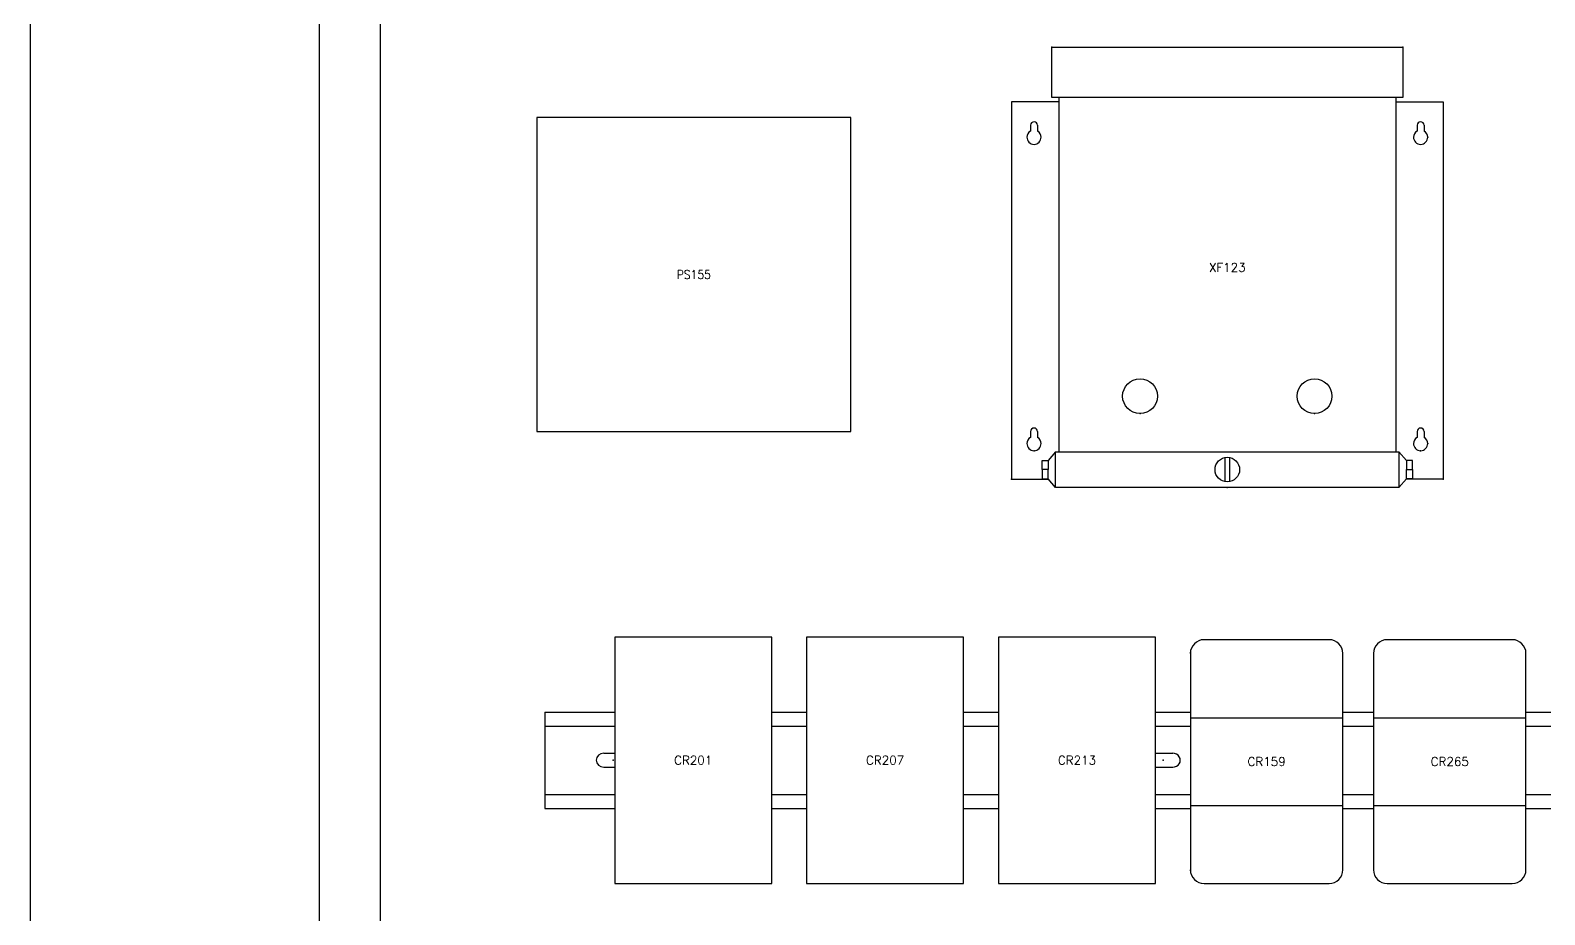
# Model space of a CAD drawing. Extents: x 0 to 67.4, y 0 to 44.8.
# Drawn here: x -0.04 to 21.66, y 20.38 to 33.06 of the extents above; entities that cross this region are included whole.
import ezdxf
from ezdxf.enums import TextEntityAlignment as Align

# ---------------------------------------------------------------- set-up
doc = ezdxf.new("R2010")
doc.units = 0
doc.header["$MEASUREMENT"] = 0
doc.set_wipeout_variables(frame=1)
for name, color, linetype in [('PSYMS', 7, 'Continuous'), ('PTAG', 30, 'Continuous'), ('TITLE', 7, 'Continuous')]:
    doc.layers.add(name, color=color, linetype=linetype)
doc.styles.add('ITALIC', font='ITALIC')
doc.styles.add('SIMPLEX', font='SIMPLEX')
doc.styles.add('WD', font='romans.shx')

# ---------------------------------------------------------------- blocks, each defined once
blk = doc.blocks.new('PNL713')
at = {"layer": 'PSYMS'}
blk.add_lwpolyline([(-4.5, 0), (-4.5, -4.5), (0, -4.5), (0, 0)], close=True, dxfattribs=at)
at = {"style": 'WD', "width": 0.9, "flags": 8}
blk.add_attdef('P_TAG1', text='', height=0.125, dxfattribs=at).set_placement((-2.25, -2.25), align=Align.MIDDLE_CENTER)
for tag, p in [('RATING1', (-2.25, -2.53125)), ('RATING2', (-2.25, -2.6875))]:
    blk.add_attdef(tag, text='', height=0.125, dxfattribs=at).set_placement(p, align=Align.CENTER)
blk = doc.blocks.new('M_PFN_2')
blk.add_point((0, 0))
blk = doc.blocks.new('3577')
for p, q in [((0.355, 4.788), (0.355, -0.291)), ((5.185, 4.788), (5.185, -0.291)), ((-0.05, 4.39), (-0.05, 4.307)), ((0.05, 4.39), (0.05, 4.305)), ((5.49, 4.39), (5.49, 4.307)), ((5.59, 4.39), (5.59, 4.305)), ((-0.05, 0), (-0.05, -0.083)), ((0.05, 0), (0.05, -0.085)), ((5.49, 0), (5.49, -0.083)), ((5.59, 0), (5.59, -0.085)), ((0.31, -0.291), (0.202, -0.413)), ((2.736, -0.372), (2.736, -0.717)), ((2.802, -0.372), (2.802, -0.717)), ((5.23, -0.291), (5.338, -0.413)), ((0.31, -0.801), (0.202, -0.679)), ((5.23, -0.801), (5.338, -0.679))]:
    blk.add_line(p, q)
at = {"flags": 128}
for points in [[(0.255, 5.507), (5.285, 5.507), (5.285, 4.788), (0.255, 4.788)], [(0.202, -0.546), (0.118, -0.546), (0.118, -0.413), (0.202, -0.413)], [(0.31, -0.291), (5.23, -0.291), (5.23, -0.801), (0.31, -0.801)], [(5.338, -0.546), (5.422, -0.546), (5.422, -0.413), (5.338, -0.413)], [(0.202, -0.546), (0.118, -0.546), (0.118, -0.679), (0.202, -0.679)], [(5.338, -0.546), (5.422, -0.546), (5.422, -0.679), (5.338, -0.679)]]:
    blk.add_lwpolyline(points, close=True, dxfattribs=at)
for points in [[(0.355, 4.728), (-0.325, 4.728), (-0.325, -0.683), (0.206, -0.683)], [(5.185, 4.728), (5.865, 4.728), (5.865, -0.683), (5.334, -0.683)]]:
    blk.add_lwpolyline(points, dxfattribs=at)
for points in [[(0.05, 4.39, 0.414214), (0, 4.44, 0.414214), (-0.05, 4.39)], [(5.59, 4.39, 0.414214), (5.54, 4.44, 0.414214), (5.49, 4.39)], [(-0.102, 4.218, 0.414214), (0, 4.116, 0.414214), (0.102, 4.218, 0.266338), (0.051, 4.305)], [(5.438, 4.218, 0.414214), (5.54, 4.116, 0.414214), (5.642, 4.218, 0.266338), (5.591, 4.305)], [(0.05, 0, 0.414214), (0, 0.05, 0.414214), (-0.05, 0)], [(5.59, 0, 0.414214), (5.54, 0.05, 0.414214), (5.49, 0)], [(-0.102, -0.172, 0.414214), (0, -0.274, 0.414214), (0.102, -0.172, 0.266338), (0.051, -0.085)], [(5.438, -0.172, 0.414214), (5.54, -0.274, 0.414214), (5.642, -0.172, 0.266338), (5.591, -0.085)]]:
    blk.add_lwpolyline(points, format="xyb", dxfattribs=at)
for centre, radius in [((1.52, 0.507), 0.25), ((4.02, 0.507), 0.25), ((2.77, -0.545), 0.176)]:
    blk.add_circle(centre, radius)
for centre in [(0, 4.218), (5.54, 4.218), (0, -0.172), (5.54, -0.172)]:
    blk.add_arc(centre, 0.102, 120.3446, 180)
at = {"xscale": 2, "yscale": 2, "zscale": 2}
for p, rotation in [((0.255, 5.507), 90), ((5.285, 5.507), 90), ((1.52, 0.257), 270), ((4.02, 0.257), 270), ((0, -0.274), 270), ((5.54, -0.274), 270), ((-0.325, -0.683), 270), ((2.77, -0.801), 270), ((2.77, -0.801), 270), ((5.865, -0.683), 270)]:
    blk.add_blockref('M_PFN_2', p, dxfattribs=dict(at, rotation=rotation))
for p in [(5.285, 5.507), (5.642, 4.218), (5.642, -0.172), (5.865, -0.683)]:
    blk.add_blockref('M_PFN_2', p, dxfattribs=at)
blk = doc.blocks.new('ABCRA040')
blk.add_wipeout([(0, 3.53125), (0, 0), (2.25, 0), (2.25, 3.53125)])
for p, q in [((2.25, 3.53125), (0, 3.53125)), ((0, 3.53125), (0, 0)), ((2.25, 0), (2.25, 3.53125)), ((0, 0), (2.25, 0))]:
    blk.add_line(p, q)
blk = doc.blocks.new('AB_700R_RM')
blk.add_wipeout([(0, 3.297), (0, 0.196), (0.058, 0.058), (0.196, 0), (1.987, 0), (2.126, 0.058), (2.184, 0.196), (2.184, 3.297), (2.126, 3.436), (1.987, 3.494), (1.092, 3.494), (0.196, 3.494), (0.058, 3.436)])
for p, q in [((1.987, 3.494), (0.196, 3.494)), ((0, 3.297), (0, 0.196)), ((2.184, 0.196), (2.184, 3.297)), ((0, 2.376), (2.184, 2.376)), ((0, 1.118), (2.184, 1.118)), ((0.196, 0), (1.987, 0))]:
    blk.add_line(p, q)
for centre, start, end in [((0.196, 3.297), 90, 180), ((1.987, 3.297), 0, 90), ((0.196, 0.196), 180, 270), ((1.987, 0.196), 270, 0)]:
    blk.add_arc(centre, 0.197, start, end)
blk = doc.blocks.new('HDINE8B')
for p, q in [((0, 0.69), (0, -0.69)), ((0, 0.69), (15.75, 0.69)), ((15.75, 0.69), (15.75, -0.69)), ((0, 0.49), (15.75, 0.49)), ((0.844, 0.1), (1.116, 0.1)), ((2.814, 0.1), (3.086, 0.1)), ((4.784, 0.1), (5.056, 0.1)), ((6.754, 0.1), (7.026, 0.1)), ((8.724, 0.1), (8.996, 0.1)), ((10.694, 0.1), (10.966, 0.1)), ((12.664, 0.1), (12.936, 0.1)), ((14.634, 0.1), (14.906, 0.1)), ((0.844, -0.1), (1.116, -0.1)), ((2.814, -0.1), (3.086, -0.1)), ((4.784, -0.1), (5.056, -0.1)), ((6.754, -0.1), (7.026, -0.1)), ((8.724, -0.1), (8.996, -0.1)), ((10.694, -0.1), (10.966, -0.1)), ((12.664, -0.1), (12.936, -0.1)), ((14.634, -0.1), (14.906, -0.1)), ((0, -0.49), (15.75, -0.49)), ((0, -0.69), (15.75, -0.69))]:
    blk.add_line(p, q)
for centre in [(2.95, 0), (12.8, 0)]:
    blk.add_circle(centre, 0.068)
for centre, start_param, end_param in [((0.844, 0), -1.570796, 1.570794), ((1.116, 0), 1.570794, 4.712394), ((2.814, 0), -1.570796, 1.570794), ((3.086, 0), 1.570794, 4.712394), ((4.784, 0), -1.570796, 1.570794), ((5.056, 0), 1.570794, 4.712394), ((6.754, 0), -1.570796, 1.570794), ((7.026, 0), 1.570794, 4.712394), ((8.724, 0), -1.570796, 1.570794), ((8.996, 0), 1.570794, 4.712394), ((10.694, 0), -1.570796, 1.570794), ((10.966, 0), 1.570794, 4.712394), ((12.664, 0), -1.570796, 1.570794), ((12.936, 0), 1.570794, 4.712394), ((14.634, 0), -1.570796, 1.570794), ((14.906, 0), 1.570794, 4.712394)]:
    blk.add_ellipse(centre, major_axis=(-0.109, 0), ratio=0.917668, start_param=start_param, end_param=end_param)
for p in [(0.98, 0), (2.95, 0), (4.92, 0), (6.89, 0), (8.86, 0), (10.83, 0), (12.8, 0), (14.77, 0)]:
    blk.add_point(p)
at = {"flags": 11}
for p in [(2.95, 0), (12.8, 0)]:
    blk.add_attdef('NC', text='', height=0.01, rotation=270, dxfattribs=at).set_placement(p, align=Align.MIDDLE)
blk = doc.blocks.new('A30C24ALP-Front')
for p, q in [((30.591, 0.527), (30.591, 30.379)), ((31.466, 0.953), (31.466, 29.953))]:
    blk.add_line(p, q)
at = {"style": 'WD'}
blk.add_attdef('P_TAG1', text='', height=0.125, dxfattribs=at).set_placement((42.368, 14.386), align=Align.CENTER)
at = {"style": 'WD', "flags": 1}
for tag, p in [('MFG', (42.034, 14.019)), ('CAT', (42.034, 13.72)), ('ASSYCODE', (42.034, 13.433))]:
    blk.add_attdef(tag, p, '', height=0.125, dxfattribs=at)
blk = doc.blocks.new('ACADE D Titleblock')
blk.add_line((0, 22.427), (0, 0))
at = {"layer": 'TITLE', "style": 'SIMPLEX'}
blk.add_attdef('CAD#', (33.701, 1.677), '', height=0.0938, rotation=90, dxfattribs=at)
at = {"layer": 'TITLE', "style": 'ITALIC'}
for tag, height, p in [('TITLE#1', 0.125, (30.281, 1.755)), ('TITLE#2', 0.125, (30.281, 1.552)), ('TITLE#3', 0.125, (30.281, 1.35)), ('TITLE#4', 0.125, (30.281, 1.147)), ('DWG#', 0.2, (31.121, 0.66)), ('SH#', 0.2, (31.541, 0.187)), ('SHTS', 0.2, (32.92, 0.187))]:
    blk.add_attdef(tag, text='', height=height, dxfattribs=at).set_placement(p, align=Align.MIDDLE_CENTER)
at = {"layer": 'TITLE'}
for tag, p, style in [('ENGINEER', (24.406, 0.664), 'ITALIC'), ('CHKDBY', (26.023, 0.664), 'ITALIC'), ('SCALE', (27.742, 0.139), 'SIMPLEX'), ('DATE', (29.152, 0.139), 'SIMPLEX'), ('JOB#', (24.632, 0.092), 'ITALIC'), ('DRAWNBY', (26.093, 0.092), 'ITALIC')]:
    blk.add_attdef(tag, p, '', height=0.0975, dxfattribs=dict(at, style=style))
at = {"layer": 'TITLE', "flags": 9}
blk.add_attdef('WD_TB', (27.182, -0.207), '', height=0.125, dxfattribs=at)

msp = doc.modelspace()

# ---------------------------------------------------------------- block references
at = {"layer": 'PSYMS'}
ref = msp.add_blockref('3577', (14.342, 27.306), dxfattribs=at)
ref.add_attrib('P_TAG1', 'XF123', dxfattribs={"layer": 'PTAG', "height": 0.125, "style": 'WD', "flags": 8}).set_placement((17.112, 29.659), align=Align.MIDDLE_CENTER)
ref = msp.add_blockref('PNL713', (11.717, 31.806), dxfattribs=at)
ref.add_attrib('P_TAG1', 'PS155', dxfattribs={"layer": 'PTAG', "height": 0.125, "style": 'WD', "width": 0.9, "flags": 8}).set_placement((9.467, 29.556), align=Align.MIDDLE_CENTER)
msp.add_blockref('HDINE8B', (7.333, 22.595), dxfattribs=at)

# ---------------------------------------------------------------- next in the draw order: block references
ref = msp.add_blockref('ABCRA040', (8.333, 20.829), dxfattribs=at)
ref.add_attrib('P_TAG1', 'CR201', dxfattribs={"layer": 'PTAG', "height": 0.125, "style": 'WD', "flags": 8}).set_placement((9.458, 22.595), align=Align.MIDDLE_CENTER)
ref = msp.add_blockref('ABCRA040', (11.083, 20.829), dxfattribs=at)
ref.add_attrib('P_TAG1', 'CR207', dxfattribs={"layer": 'PTAG', "height": 0.125, "style": 'WD', "flags": 8}).set_placement((12.208, 22.595), align=Align.MIDDLE_CENTER)
ref = msp.add_blockref('ABCRA040', (13.833, 20.829), dxfattribs=at)
ref.add_attrib('P_TAG1', 'CR213', dxfattribs={"layer": 'PTAG', "height": 0.125, "style": 'WD', "flags": 8}).set_placement((14.958, 22.595), align=Align.MIDDLE_CENTER)
ref = msp.add_blockref('AB_700R_RM', (16.583, 20.829), dxfattribs=at)
ref.add_attrib('P_TAG1', 'CR159', dxfattribs={"layer": 'PTAG', "height": 0.125, "style": 'WD', "flags": 8}).set_placement((17.675, 22.576), align=Align.MIDDLE_CENTER)
ref = msp.add_blockref('AB_700R_RM', (19.208, 20.829), dxfattribs=at)
ref.add_attrib('P_TAG1', 'CR265', dxfattribs={"layer": 'PTAG', "height": 0.125, "style": 'WD', "flags": 8}).set_placement((20.3, 22.576), align=Align.MIDDLE_CENTER)

# ---------------------------------------------------------------- next in the draw order: block references
at = {"xscale": 2, "yscale": 2, "zscale": 2}
msp.add_blockref('ACADE D Titleblock', (-0.042, -0.042), dxfattribs=at)
msp.add_blockref('A30C24ALP-Front', (-26.49, 10.673))

doc.saveas('drawing.dxf')
